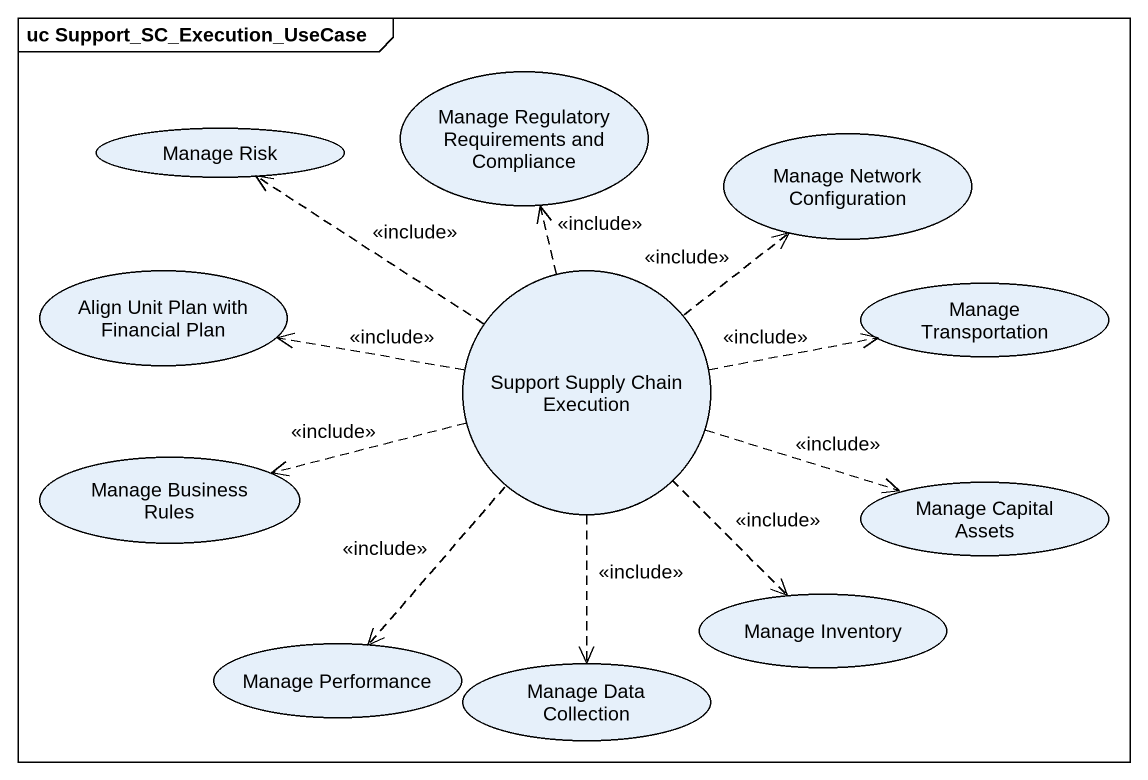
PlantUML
@startuml
mainframe uc Support_SC_Execution_UseCase
usecase "Manage Risk" as Manage_Risk
usecase "Manage Regulatory Requirements and Compliance" as Manage_Regulatory
usecase "Manage Network Configuration" as Manage_Network_Configuration
usecase "Align Unit Plan with Financial Plan" as Align_Unit_Plan_with
usecase "Support Supply Chain Execution" as Support_Supply_Chain
usecase "Manage Transportation" as Manage_Transportation
usecase "Manage Business Rules" as Manage_Business_Rules
usecase "Manage Capital Assets" as Manage_Capital_Assets
usecase "Manage Inventory" as Manage_Inventory
usecase "Manage Performance" as Manage_Performance
usecase "Manage Data Collection" as Manage_Data_Collection
Support_Supply_Chain .up.> Manage_Risk : <<include>>
Support_Supply_Chain .up.> Manage_Regulatory : <<include>>
Support_Supply_Chain .up.> Manage_Network_Configuration : <<include>>
Support_Supply_Chain .left.> Align_Unit_Plan_with : <<include>>
Support_Supply_Chain .right.> Manage_Transportation : <<include>>
Support_Supply_Chain .left.> Manage_Business_Rules : <<include>>
Support_Supply_Chain .right.> Manage_Capital_Assets : <<include>>
Support_Supply_Chain ..> Manage_Inventory : <<include>>
Support_Supply_Chain ..> Manage_Performance : <<include>>
Support_Supply_Chain ..> Manage_Data_Collection : <<include>>
@enduml
